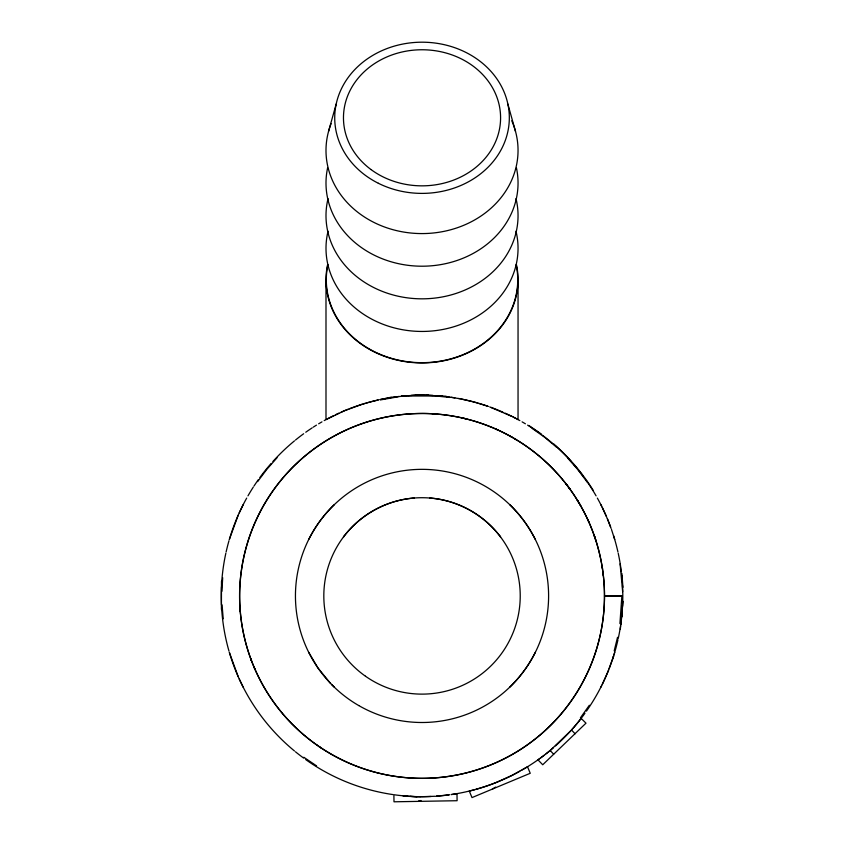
<?xml version="1.0" encoding="UTF-8"?>
<svg xmlns="http://www.w3.org/2000/svg" width="844" height="844" viewBox="0 0 844 844"><rect width="100%" height="100%" fill="white"/><g stroke="black" fill="none" stroke-linecap="round" stroke-linejoin="round"><path stroke-width="1.27" d="M221.487 581.189L221.413 609.463M604.504 595.927A182.547 182.494 0.5 0 0 422.285 413.454L422.021 413.476A182.536 182.483 87.5 0 0 292.71 724.69L293.005 724.933A182.504 182.473 -43.2 0 0 604.504 596.086L621.891 595.927L619.918 623.589M221.919 591.306L222.689 577.707M623.051 601.339L620.329 629.234M621.3 619.654L622.461 605.707M621.986 613.968L620.773 624.433A200.777 200.777 0 0 0 621.479 618.916M614.21 650.819L617.534 637.304M336.186 104.044L328.538 131.421M229.336 539.485L238.187 515.178M614.021 654.617L614.706 652.359M612.607 659.08L613.683 655.746L608.07 671.423L602.247 684.442M239.242 512.836L243.23 504.564M601.645 685.655L600.812 687.28M308.725 539.485C315.234 526.508 323.927 514.629 334.403 504.564M535.328 652.359C528.808 665.336 520.104 677.215 509.639 687.28M580.398 717.864L589.355 705.257M344.046 536.204L343.455 536.995C360.093 514.756 386.468 500.123 414.182 498.023M257.61 481.618L266.841 469.338L277.043 457.764M581.126 718.392L585.989 723.16L542.724 764.769L537.976 759.832L544.137 755.296M571.029 730.493L550.151 750.506L553.675 754.23M574.553 734.164L575.028 733.7L571.472 729.997A200.65 200.65 0 0 0 581.252 718.233M546.131 753.713L550.119 750.538M539.2 758.956L537.976 759.832M474.919 789.615A200.967 200.967 0 0 1 469.285 791.06L472.007 797.591L530.243 773.283L527.521 766.753L511.865 775.488L495.871 782.631A200.967 200.967 0 0 1 476.037 789.298M492.337 789.108L495.597 787.093M362.287 404.223L344.732 410.617L325.995 419.595L325.995 279.775M363.374 403.917L368.828 402.335M369.915 402.018L378.787 399.834M379.895 399.613L383.218 398.917M451.593 794.52L456.984 793.634L457.1 800.713L394 801.8L393.884 794.721A200.777 200.777 0 0 0 407.842 796.198M418.54 800.977L421.05 800.523M384.326 398.695L390.572 397.598M380.633 399.877L394.654 397.418M394.032 397.113L397.492 396.627M449.652 794.795L436.021 796.219M389.886 397.376L418.181 394.823L446.17 396.237M401.28 396.237L407.072 395.699M621.891 595.927L604.473 596.086M434.913 796.282L421.705 796.704M411.165 395.435L417.558 395.192M408.306 395.994L436.021 395.994L449.968 397.45M426.484 395.192L432.877 395.435M407.103 796.303L420.85 796.863M403.031 795.934L416.989 796.768M435.968 395.625L442.762 396.237M429.86 498.023C457.575 500.123 483.95 514.756 500.587 536.995L499.996 536.204M446.55 396.627L459.716 398.695M460.824 398.917L474.128 402.018M475.214 402.335L488.476 406.449M489.678 406.913L511.918 416.408M513.078 416.978L515.821 418.402M516.739 418.877L518.047 419.595L518.047 279.775M303.798 757.258L316.542 765.856M528.85 425.503L541.584 434.185M532.195 428.404L544.718 437.329L556.523 447.193M553.611 443.817C569.12 457.385 582.571 473.231 593.448 490.733M509.639 504.564C520.115 514.629 528.808 526.508 535.328 539.485M334.403 687.28L331.481 684.379M330.278 683.123L317.924 667.92L308.725 652.359M567.643 458.028L577.876 469.697L587.086 481.977M600.812 504.564L601.645 506.189M243.23 687.28L239.242 679.019M602.247 507.402L606.941 517.71M238.187 676.666L229.336 652.359A200.777 200.777 0 0 0 294.472 750.97M607.311 518.606L611.119 528.449M611.499 529.504L614.706 539.485M515.505 131.421L507.856 104.044M620.097 563.876L622.65 591.718M222.077 604.926L223.206 618.8M621.859 573.35L622.946 587.329M516.444 264.647A96.026 83.155 0 0 1 422.021 362.931A96.026 83.155 0 0 1 327.599 264.647M516.148 264.7A95.72 82.902 0 0 1 422.021 362.677A95.72 82.902 0 0 1 327.894 264.7M516 231.224A96.026 83.166 0 0 1 422.021 331.449A96.026 83.166 0 0 1 328.042 231.224M516 198.593A96.026 83.166 0 0 1 422.042 298.829A96.026 83.166 0 0 1 328.042 198.593M516.444 167.914A96.026 83.166 0 0 1 422.021 266.208A96.026 83.166 0 0 1 327.599 167.914M511.749 120.766A96.026 83.166 -0.1 0 1 423.772 233.566A96.026 83.166 -0.1 0 1 331.112 123.667M622.534 585.536A200.777 200.777 0 0 1 622.534 606.308M622.302 610.106A200.777 200.777 0 0 1 621.722 616.679M620.583 625.721A200.777 200.777 0 0 1 618.23 638.518M617.956 639.784A200.777 200.777 0 0 1 609.189 668.606M608.703 669.83A200.777 200.777 0 0 1 586.453 711.133M584.966 713.243A200.777 200.777 0 0 1 555.5 745.906M553.548 747.626A200.777 200.777 0 0 1 540.392 758.102M538.293 759.611A200.777 200.777 0 0 1 522.088 769.981M519.862 771.247A200.777 200.777 0 0 1 451.192 794.573M448.723 794.911A200.777 200.777 0 0 1 436.211 796.198M431.052 796.493A200.777 200.777 0 0 1 410.078 796.346M392.861 794.573A200.777 200.777 0 0 1 305.76 759.611M303.661 758.102A200.777 200.777 0 0 1 295.474 751.793M228.998 651.167A200.777 200.777 0 0 1 221.75 610.106M221.455 605.085A200.777 200.777 0 0 1 221.455 586.77M221.761 581.537A200.777 200.777 0 0 1 225.844 553.221M226.118 551.965A200.777 200.777 0 0 1 228.998 540.677M229.368 539.421A200.777 200.777 0 0 1 246.701 498.087M247.967 495.861A200.777 200.777 0 0 1 253.284 487.125M253.981 486.06A200.777 200.777 0 0 1 258.338 479.656M259.846 477.556A200.777 200.777 0 0 1 271.177 463.419M272.907 461.478A200.777 200.777 0 0 1 294.472 440.874M295.474 440.051A200.777 200.777 0 0 1 303.661 433.742M305.76 432.233A200.777 200.777 0 0 1 312.164 427.876M313.229 427.18A200.777 200.777 0 0 1 316.468 425.133M318.652 423.804A200.777 200.777 0 0 1 321.965 421.863M324.191 420.597A200.777 200.777 0 0 1 333.18 415.881M335.437 414.773A200.777 200.777 0 0 1 338.866 413.18M341.155 412.157A200.777 200.777 0 0 1 348.118 409.245M349.342 408.76A200.777 200.777 0 0 1 365.515 403.263M366.781 402.894A200.777 200.777 0 0 1 377.964 400.045M380.465 399.497A200.777 200.777 0 0 1 391.627 397.461M395.33 396.933A200.777 200.777 0 0 1 399.033 396.469M401.512 396.195A200.777 200.777 0 0 1 407.842 395.646M415.575 395.245A200.777 200.777 0 0 1 428.478 395.245M436.211 395.646A200.777 200.777 0 0 1 442.541 396.195M446.254 396.617A200.777 200.777 0 0 1 448.723 396.933M451.192 397.271A200.777 200.777 0 0 1 454.884 397.851M458.556 398.495A200.777 200.777 0 0 1 477.271 402.894M478.537 403.263A200.777 200.777 0 0 1 487.304 406.048M491.018 407.378A200.777 200.777 0 0 1 502.897 412.157M505.187 413.18A200.777 200.777 0 0 1 519.862 420.597M522.088 421.863A200.777 200.777 0 0 1 525.401 423.804M527.584 425.133A200.777 200.777 0 0 1 538.293 432.233M542.47 435.282A200.777 200.777 0 0 1 552.567 443.374M555.5 445.938A200.777 200.777 0 0 1 571.145 461.478M573.73 464.4A200.777 200.777 0 0 1 577.074 468.367M577.897 469.369A200.777 200.777 0 0 1 583.436 476.512M586.453 480.711A200.777 200.777 0 0 1 596.086 495.861M597.352 498.087A200.777 200.777 0 0 1 606.298 516.212M607.29 518.522A200.777 200.777 0 0 1 610.581 526.93M613.546 535.645A200.777 200.777 0 0 1 617.956 552.06M618.23 553.326A200.777 200.777 0 0 1 620.678 566.757M620.773 567.411A200.777 200.777 0 0 1 621.332 571.694M621.722 575.165A200.777 200.777 0 0 1 622.292 581.653M321.089 747.889A182.547 182.504 49.1 0 1 319.169 746.592M254.951 669.25A182.547 182.504 49.1 0 1 254.055 667.171M251.512 660.863A182.547 182.504 49.1 0 1 250.721 658.742M240.171 611.067A182.547 182.504 49.1 0 1 239.97 608.492M565.796 483.538A182.547 182.494 -1.2 0 1 567.242 485.406M568.656 487.294A182.547 182.494 -1.2 0 1 570.048 489.193M594.324 535.834A182.547 182.494 -1.2 0 1 595.073 537.997M432.202 413.739A182.547 182.494 1.2 0 1 434.744 413.908M461.478 417.78A182.547 182.494 1.2 0 1 466.542 418.983M495.934 429.121A182.547 182.494 1.2 0 1 497.981 430.039M510.367 436.285A182.547 182.494 1.2 0 1 512.382 437.424M514.386 438.585A182.547 182.494 1.2 0 1 516.37 439.766M565.955 483.791A182.547 182.494 1.2 0 1 567.379 485.638M568.075 486.566A182.547 182.494 1.2 0 1 570.143 489.383M579.058 503.013A182.547 182.494 1.2 0 0 577.243 500.028A182.504 182.473 42.1 0 1 578.414 501.969M579.638 504.016A182.547 182.494 1.2 0 1 580.788 505.999M587.603 519.26A182.547 182.494 1.2 0 1 589.017 522.394M594.387 536.056A182.547 182.494 1.2 0 1 595.801 540.287M603.059 573.013A182.547 182.494 1.2 0 1 603.354 575.545M433.721 413.729A182.547 182.494 89.6 0 1 436.264 413.919M566.377 484.192A182.547 182.494 89.6 0 1 567.812 486.07M602.162 566.535A182.547 182.494 89.6 0 1 602.553 569.056M240.202 611.204A182.536 182.504 38.1 0 1 240.002 608.661M251.375 660.409A182.536 182.483 -88.8 0 1 250.594 658.331M378.355 183.275A87.301 75.601 -0.1 0 0 509.322 117.801A87.301 75.601 -0.1 0 0 378.397 52.328A87.301 75.601 -0.1 0 0 378.355 183.275M371.012 169.549A78.566 68.047 0 0 0 499.279 130.176A78.566 68.047 0 0 0 395.773 53.668A78.566 68.047 0 0 0 371.012 169.549M316.964 745.094A182.452 182.452 0 0 0 603.734 612.322A182.452 182.452 0 0 0 345.365 430.356A182.452 182.452 0 0 0 316.964 745.094M358.732 705.542A126.579 126.579 0 0 0 548.6 595.927A126.579 126.579 0 0 0 358.732 486.302A126.579 126.579 0 0 0 358.732 705.542M365.473 676.213A98.21 98.21 0 0 0 519.83 604.747A98.21 98.21 0 0 0 380.76 506.801A98.21 98.21 0 0 0 365.473 676.213"/></g></svg>
